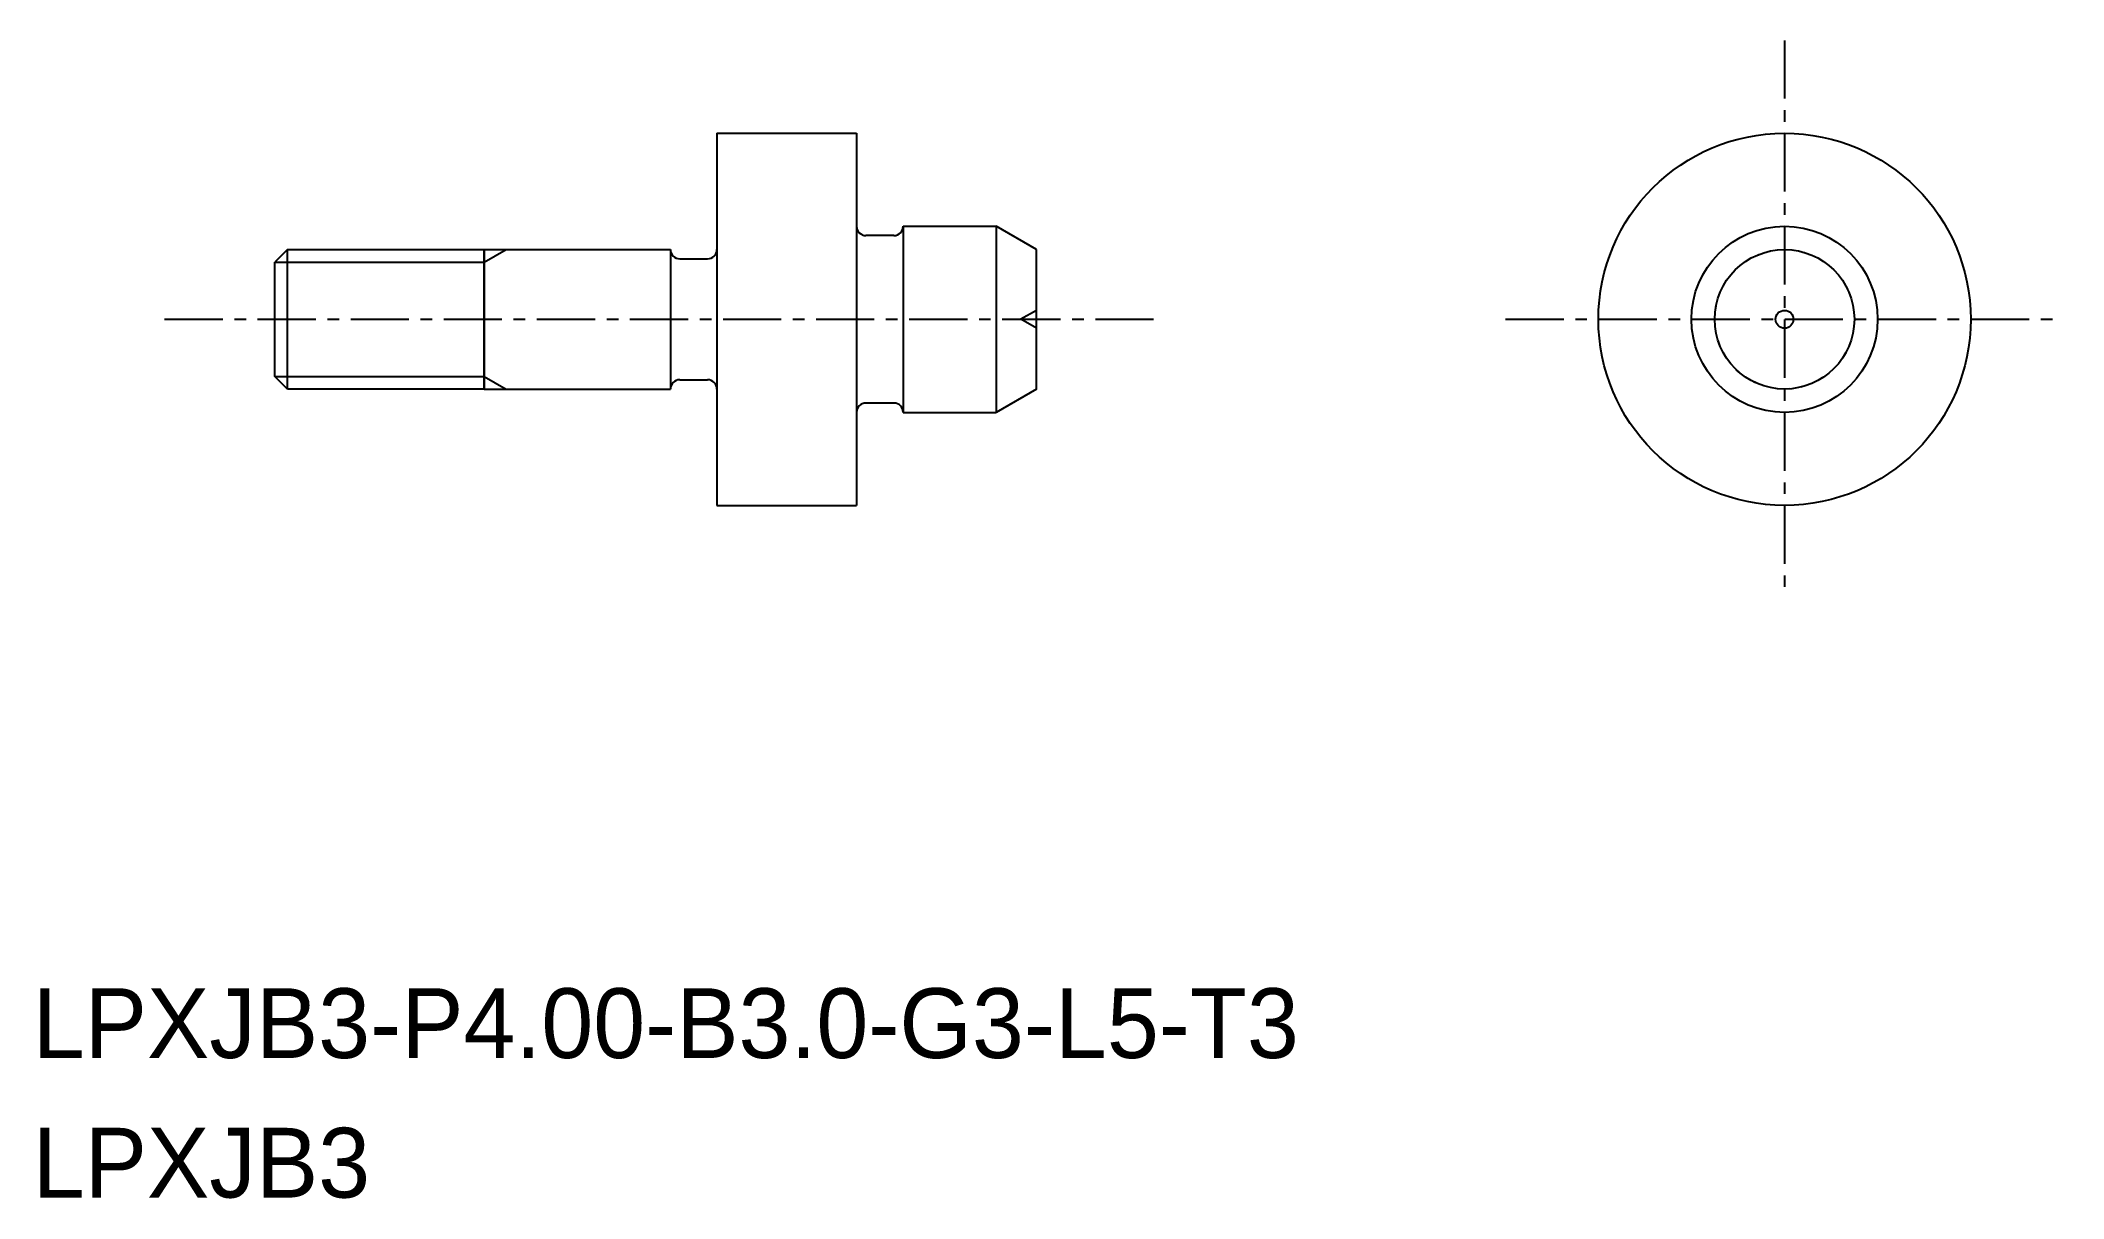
# Model space of a CAD drawing. Extents: x -1741.1 to -1697.7, y -497.6 to -472.7.
import ezdxf

# ---------------------------------------------------------------- set-up
doc = ezdxf.new("R2010")
doc.units = 0
doc.linetypes.add('CENTER', pattern=[2, 1.25, -0.25, 0.25, -0.25])
doc.linetypes.add('DASHED', pattern=[0.75, 0.5, -0.25])
doc.layers.get('0').update_dxf_attribs({"linetype": 'CONTINUOUS'})
doc.layers.add('CENTER', color=1, linetype='CENTER')

msp = doc.modelspace()

# ---------------------------------------------------------------- linework, layer by layer
at = {"color": 7, "linetype": 'CONTINUOUS'}
for p, q in [((-1726.597, -474.698), (-1723.597, -474.698)), ((-1726.597, -474.698), (-1726.597, -482.698)), ((-1722.597, -476.698), (-1722.597, -480.698)), ((-1722.597, -476.698), (-1720.597, -476.698)), ((-1735.827, -477.198), (-1736.097, -477.468)), ((-1735.827, -480.198), (-1735.827, -477.198)), ((-1735.827, -477.198), (-1731.597, -477.198)), ((-1731.597, -477.198), (-1731.597, -480.198)), ((-1731.597, -480.198), (-1731.597, -477.198)), ((-1731.597, -477.198), (-1727.597, -477.198)), ((-1727.597, -477.198), (-1727.597, -480.198)), ((-1722.797, -476.898), (-1723.397, -476.898)), ((-1736.097, -479.927), (-1736.097, -477.468)), ((-1727.397, -477.398), (-1726.797, -477.398)), ((-1735.827, -480.198), (-1736.097, -479.927)), ((-1731.597, -480.198), (-1735.827, -480.198)), ((-1731.597, -480.198), (-1727.597, -480.198)), ((-1727.397, -479.998), (-1726.797, -479.998)), ((-1722.797, -480.498), (-1723.397, -480.498)), ((-1722.597, -480.698), (-1720.597, -480.698)), ((-1726.597, -482.698), (-1723.597, -482.698))]:
    msp.add_line(p, q, dxfattribs=at)
at = {"linetype": 'CONTINUOUS'}
for p, q in [((-1723.597, -474.698), (-1723.597, -482.698)), ((-1720.597, -476.698), (-1720.597, -480.698)), ((-1719.731, -477.198), (-1720.597, -476.698)), ((-1719.731, -480.198), (-1719.731, -477.198)), ((-1719.731, -480.198), (-1720.597, -480.698))]:
    msp.add_line(p, q, dxfattribs=at)
at = {"color": 3, "linetype": 'CONTINUOUS'}
for p, q in [((-1731.597, -477.468), (-1731.129, -477.198)), ((-1736.097, -477.468), (-1731.597, -477.468)), ((-1736.097, -479.927), (-1731.597, -479.927)), ((-1731.597, -479.927), (-1731.129, -480.198))]:
    msp.add_line(p, q, dxfattribs=at)
at = {"color": 3}
for p in [(-1719.731, -478.506), (-1719.731, -478.89)]:
    msp.add_line(p, (-1720.07, -478.698), dxfattribs=at)
at = {"linetype": 'CONTINUOUS'}
for radius in [4, 2, 1.5]:
    msp.add_circle((-1703.658, -478.698), radius, dxfattribs=at)
at = {"color": 3, "linetype": 'DASHED'}
msp.add_circle((-1703.658, -478.698), 1.5, dxfattribs=at)
msp.add_circle((-1703.658, -478.698), 0.192)
at = {"color": 7, "linetype": 'CONTINUOUS'}
for centre, start, end in [((-1723.397, -476.698), 180, 270), ((-1722.797, -476.698), 270, 0), ((-1727.397, -477.198), 180, 270), ((-1726.797, -477.198), 270, 0), ((-1727.397, -480.198), 90, 180), ((-1726.797, -480.198), 0, 90), ((-1723.397, -480.698), 90, 180), ((-1722.797, -480.698), 0, 90)]:
    msp.add_arc(centre, 0.2, start, end, dxfattribs=at)
at = {"layer": 'CENTER', "color": 1, "linetype": 'CENTER'}
for p, q in [((-1703.658, -472.703), (-1703.658, -484.693)), ((-1738.466, -478.698), (-1717.078, -478.698)), ((-1709.653, -478.698), (-1697.663, -478.698))]:
    msp.add_line(p, q, dxfattribs=at)

# ---------------------------------------------------------------- texts
for s, p in [('LPXJB3-P4.00-B3.0-G3-L5-T3', (-1741.297, -494.58)), ('LPXJB3', (-1741.297, -497.58))]:
    msp.add_text(s, height=1.5).set_placement(p)

doc.saveas('drawing.dxf')
